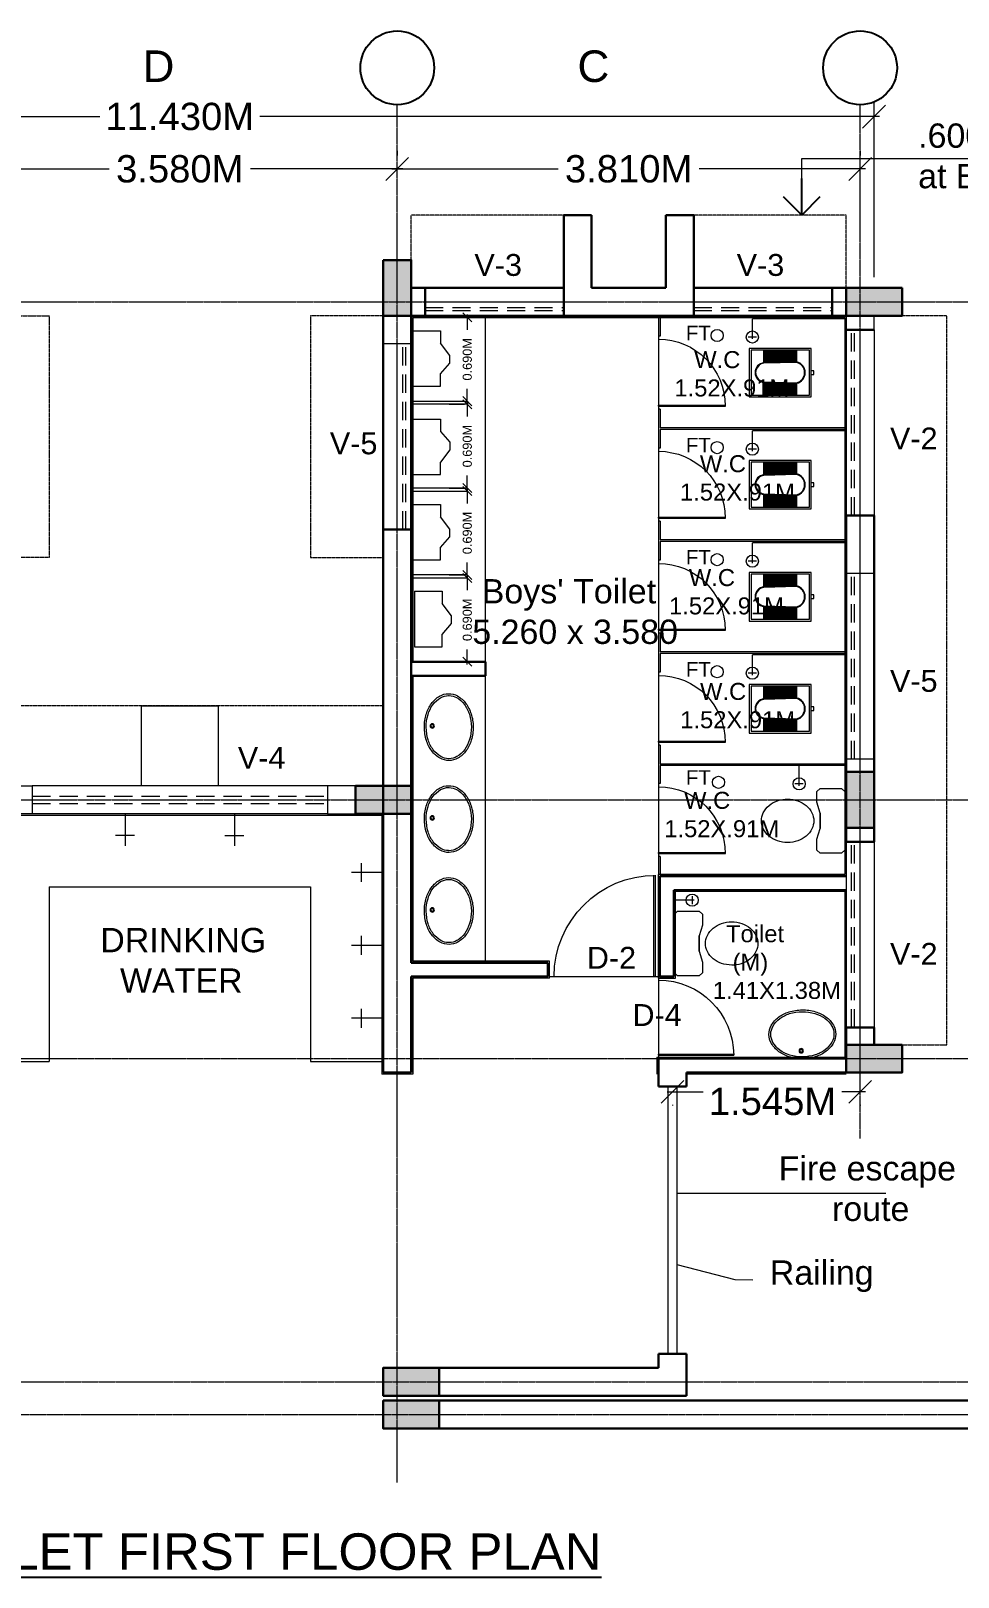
# Model space of a CAD drawing. Header units: metres. Extents: x 1545540 to 2027037, y 435419 to 693806.
# Drawn here: x 1694123 to 1701755, y 452364 to 465094 of the extents above; entities that cross this region are included whole.
import ezdxf

# ---------------------------------------------------------------- set-up
doc = ezdxf.new("R2010")
doc.units = ezdxf.units.M
doc.header["$LTSCALE"] = 1000
doc.header["$PDMODE"] = 35
doc.linetypes.add('CENTER', pattern=[2, 1.25, -0.25, 0.25, -0.25])
doc.linetypes.add('DASHED', pattern=[0.75, 0.5, -0.25])
doc.layers.get('Defpoints').update_dxf_attribs({"lineweight": 18})
for name, color, linetype, lineweight in [('- WALL', 7, 'Continuous', 30), ('Col-Hatch', 9, 'Continuous', 13), ('coloum hatch', 254, 'Continuous', 9), ('Column', 252, 'Continuous', 30), ('CUBICAL TOILET', 160, 'Continuous', 9), ('Dim', 6, 'Continuous', 15), ('dimension', 6, 'Continuous', 13), ('Door', 54, 'Continuous', 13), ('elevation', 1, 'Continuous', 13), ('Fixture', 44, 'Continuous', 9), ('Furniture', 13, 'Continuous', 13), ('grid', 21, 'CENTER', 15), ('gride dimen', 3, 'Continuous', 13), ('Hidden', 1, 'DASHED', 18), ('PLASTER', 144, 'Continuous', 13), ('Text-1', 240, 'Continuous', 15), ('Text-2', 122, 'Continuous', 25), ('Text-Grid', 1, 'Continuous', 25), ('Ventilator', 6, 'DASHED', 18), ('Wall', 7, 'Continuous', 30), ('wall l', 7, 'Continuous', 20), ('Window-Wall', 7, 'Continuous', 18)]:
    doc.layers.add(name, color=color, linetype=linetype, lineweight=lineweight)
doc.layers.add('text', color=7, linetype='Continuous')
doc.styles.add('dim-stylus bt', font='arial.ttf')
doc.styles.add('L120', font='simplex.shx', dxfattribs={"height": 1})
doc.dimstyles.new('1      100 (big)', dxfattribs={"dimscale": 75, "dimtxt": 5, "dimasz": 3.5, "dimexe": 1.5, "dimexo": 2, "dimgap": 1, "dimtad": 0, "dimdec": 3, "dimlfac": 0.001, "dimzin": 0, "dimdsep": 46, "dimtxsty": 'dim-stylus bt', "dimblk": 'OBLIQUE', "dimcen": 0, "dimdle": 0.6, "dimclrd": 256, "dimclre": 7, "dimclrt": 256, "dimadec": 0, "dimazin": 0, "dimtfac": 0.7, "dimtdec": 3, "dimtofl": 0, "dimtmove": 1, "dimatfit": 3, "dimldrblk": 'OPEN90', "dimfxl": 0, "dimtolj": 1, "dimtzin": 0, "dimlwd": 15, "dimlwe": 15, "dimarcsym": 0})
doc.dimstyles.new('Tabrej', dxfattribs={"dimtxt": 0.32, "dimasz": 0.2, "dimexe": 0, "dimexo": 0.15, "dimgap": 0.09, "dimtad": 0, "dimdec": 3, "dimzin": 0, "dimdsep": 46, "dimtxsty": 'dim-stylus bt', "dimblk": 'ARCHTICK', "dimcen": 0, "dimdle": 0.05, "dimclrd": 256, "dimclre": 256, "dimclrt": 7, "dimadec": 0, "dimazin": 0, "dimtfac": 1, "dimtdec": 3, "dimtofl": 0, "dimtmove": 0, "dimatfit": 1, "dimfxl": 0, "dimtolj": 1, "dimtzin": 0, "dimlwd": -1, "dimlwe": -1, "dimarcsym": 0})

# ---------------------------------------------------------------- blocks, each defined once
blk = doc.blocks.new('_Oblique')
at = {"color": 0, "linetype": 'ByBlock', "lineweight": -2}
blk.add_line((-0.5, -0.5), (0.5, 0.5), dxfattribs=at)
blk = doc.blocks.new('*D253')
at = {"layer": 'Defpoints', "color": 0, "ltscale": 50, "transparency": 16777216}
for p in [(1693558, 463957), (1697138, 463957), (1697138, 463957)]:
    blk.add_point(p, dxfattribs=at)
at = {"layer": 'gride dimen', "color": 7, "lineweight": 15, "ltscale": 50, "transparency": 16777216}
for p, q in [((1693558, 464107), (1693558, 464069)), ((1697138, 464107), (1697138, 464069))]:
    blk.add_line(p, q, dxfattribs=at)
at = {"layer": 'gride dimen', "lineweight": 15, "ltscale": 50, "transparency": 16777216}
for p, q in [((1693513, 463957), (1694768, 463957)), ((1697183, 463957), (1695929, 463957))]:
    blk.add_line(p, q, dxfattribs=at)
at = {"layer": 'gride dimen', "lineweight": 15, "ltscale": 50, "transparency": 16777216, "xscale": 187.5, "yscale": 187.5, "zscale": 187.5, "rotation": 180}
blk.add_blockref('_Oblique', (1693558, 463957), dxfattribs=at)
at = {"layer": 'gride dimen', "lineweight": 15, "ltscale": 50, "transparency": 16777216, "xscale": 187.5, "yscale": 187.5, "zscale": 187.5}
blk.add_blockref('_Oblique', (1697138, 463957), dxfattribs=at)
at = {"layer": 'gride dimen', "ltscale": 50, "transparency": 16777216, "insert": (1695348, 463957), "char_height": 225, "attachment_point": 5, "style": 'dim-stylus bt'}
blk.add_mtext('\\A1;3.580M', dxfattribs=at)
blk = doc.blocks.new('_Open90')
at = {"color": 0, "linetype": 'ByBlock', "lineweight": -2}
for p, q in [((-0.5, 0.5), (0, 0)), ((0, 0), (-1, 0)), ((0, 0), (-0.5, -0.5))]:
    blk.add_line(p, q, dxfattribs=at)
blk = doc.blocks.new('*D254')
at = {"layer": 'Defpoints', "color": 0, "ltscale": 50, "transparency": 16777216}
for p in [(1697138, 463957), (1700948, 463957), (1700948, 463957)]:
    blk.add_point(p, dxfattribs=at)
at = {"layer": 'gride dimen', "color": 7, "lineweight": 15, "ltscale": 50, "transparency": 16777216}
for p, q in [((1697138, 464107), (1697138, 464069)), ((1700948, 464107), (1700948, 464069))]:
    blk.add_line(p, q, dxfattribs=at)
at = {"layer": 'gride dimen', "lineweight": 15, "ltscale": 50, "transparency": 16777216}
for p, q in [((1697093, 463957), (1698463, 463957)), ((1700993, 463957), (1699624, 463957))]:
    blk.add_line(p, q, dxfattribs=at)
at = {"layer": 'gride dimen', "lineweight": 15, "ltscale": 50, "transparency": 16777216, "xscale": 187.5, "yscale": 187.5, "zscale": 187.5, "rotation": 180}
blk.add_blockref('_Oblique', (1697138, 463957), dxfattribs=at)
at = {"layer": 'gride dimen', "lineweight": 15, "ltscale": 50, "transparency": 16777216, "xscale": 187.5, "yscale": 187.5, "zscale": 187.5}
blk.add_blockref('_Oblique', (1700948, 463957), dxfattribs=at)
at = {"layer": 'gride dimen', "ltscale": 50, "transparency": 16777216, "insert": (1699043, 463957), "char_height": 225, "attachment_point": 5, "style": 'dim-stylus bt'}
blk.add_mtext('\\A1;3.810M', dxfattribs=at)
blk = doc.blocks.new('*D257')
at = {"layer": 'Defpoints', "color": 0, "ltscale": 50, "transparency": 16777216}
for p in [(1699404, 456402), (1700948, 456402), (1700948, 456359)]:
    blk.add_point(p, dxfattribs=at)
at = {"layer": 'gride dimen', "lineweight": 15, "ltscale": 50, "transparency": 16777216}
for p, q in [((1699359, 456359), (1699657, 456359)), ((1700993, 456359), (1700797, 456359))]:
    blk.add_line(p, q, dxfattribs=at)
at = {"layer": 'gride dimen', "color": 7, "lineweight": 15, "ltscale": 50, "transparency": 16777216}
for p, q in [((1699404, 456252), (1699404, 456246)), ((1700948, 456252), (1700948, 456246))]:
    blk.add_line(p, q, dxfattribs=at)
at = {"layer": 'gride dimen', "lineweight": 15, "ltscale": 50, "transparency": 16777216, "xscale": 187.5, "yscale": 187.5, "zscale": 187.5, "rotation": 180}
blk.add_blockref('_Oblique', (1699404, 456359), dxfattribs=at)
at = {"layer": 'gride dimen', "lineweight": 15, "ltscale": 50, "transparency": 16777216, "xscale": 187.5, "yscale": 187.5, "zscale": 187.5}
blk.add_blockref('_Oblique', (1700948, 456359), dxfattribs=at)
at = {"layer": 'gride dimen', "ltscale": 50, "transparency": 16777216, "insert": (1700227, 456279), "char_height": 225, "attachment_point": 5, "style": 'dim-stylus bt'}
blk.add_mtext('\\A1;1.545M', dxfattribs=at)
blk = doc.blocks.new('CC')
at = {"layer": 'Col-Hatch', "ltscale": 0.05}
blk.add_hatch(color=256, dxfattribs=at).paths.add_polyline_path([(4078.606, 341.328), (4078.606, 341.098), (4079.066, 341.098), (4079.066, 341.328)])
at = {"layer": 'Column'}
blk.add_lwpolyline([(4078.606, 341.328), (4079.066, 341.328), (4079.066, 341.098), (4078.606, 341.098)], close=True, dxfattribs=at)
blk = doc.blocks.new('Urinal 1')
for p, q in [((0, 9), (9, 9)), ((0, 9), (0, -9)), ((9, 9), (9, 5)), ((12, 1), (9, 5)), ((12, -1.5), (12, 1)), ((9, -5), (12, -1.5)), ((9, -9), (9, -5)), ((0, -9), (9, -9))]:
    blk.add_line(p, q)
blk = doc.blocks.new('RSA BASIN 2')
for points in [[(10.67, -8.12, 0.12976), (9.97, -5.22, 0.106426), (7.61, -2.47, 0.084431), (4.27, -0.72, 0.073534), (0, 0, 0.073534), (-4.29, -0.55, 0.084431), (-7.7, -2.16, 0.106426), (-10.17, -4.82, 0.12976), (-10.98, -7.69, 0.12976), (-10.28, -10.59, 0.106426), (-7.92, -13.34, 0.084431), (-4.58, -15.09, 0.073534), (-0.31, -15.81, 0.073534), (3.98, -15.26, 0.084431), (7.39, -13.64, 0.106426), (9.85, -10.99, 0.12976)], [(10.08, -7.9, 0.119977), (9.45, -5.5, 0.106426), (7.25, -2.94, 0.084431), (4.08, -1.28, 0.073534), (-0.01, -0.59, 0.073534), (-4.13, -1.12, 0.084431), (-7.36, -2.65, 0.106426), (-9.66, -5.12, 0.12976), (-10.39, -7.7, 0.009633), (-10.39, -7.9, 0.119977), (-9.76, -10.31, 0.106426), (-7.57, -12.87, 0.084431), (-4.4, -14.53, 0.073534), (-0.3, -15.22, 0.073534), (3.82, -14.69, 0.084431), (7.05, -13.16, 0.106426), (9.35, -10.69, 0.12976), (10.08, -8.11, 0.009633)]]:
    blk.add_lwpolyline(points, format="xyb", close=True)
for radius in [0.7, 0.479]:
    blk.add_circle((-0.47, -2.53), radius)
blk = doc.blocks.new('RSA CL6')
for p, q in [((5.51, 3.48), (5.51, 7.28)), ((5.91, 3.47), (5.91, 7.28)), ((6.3, 3.46), (6.3, 7.28)), ((6.69, 3.45), (6.69, 7.28)), ((7.09, 3.44), (7.09, 7.28)), ((7.48, 3.43), (7.48, 7.28)), ((7.87, 3.42), (7.87, 7.28)), ((8.27, 3.41), (8.27, 7.28)), ((8.66, 3.4), (8.66, 7.28)), ((9.06, 3.39), (9.06, 7.28)), ((9.45, 3.38), (9.45, 7.28)), ((9.84, 3.37), (9.84, 7.28)), ((10.24, 3.36), (10.24, 7.28)), ((10.63, 3.35), (10.63, 7.28)), ((11.02, 3.34), (11.02, 7.28)), ((11.42, 3.33), (11.42, 7.28)), ((11.81, 3.32), (11.81, 7.28)), ((12.2, 3.31), (12.2, 7.28)), ((12.6, 3.31), (12.6, 7.28)), ((12.99, 3.3), (12.99, 7.28)), ((13.39, 3.29), (13.39, 7.28)), ((13.78, 3.28), (13.78, 7.28)), ((14.17, 3.27), (14.17, 7.28)), ((14.57, 3.26), (14.57, 7.28)), ((14.96, 3.25), (14.96, 7.28)), ((15.35, 3.24), (15.35, 7.28)), ((15.75, 3.23), (15.75, 7.28)), ((16.14, 3.22), (16.14, 7.28)), ((16.14, 7.28), (16.14, 3.22)), ((5.51, -7.28), (5.51, -3.47)), ((5.91, -7.28), (5.91, -3.45)), ((6.3, -7.28), (6.3, -3.44)), ((6.69, -7.28), (6.69, -3.43)), ((7.09, -7.28), (7.09, -3.42)), ((7.48, -7.28), (7.48, -3.41)), ((7.87, -7.28), (7.87, -3.4)), ((8.27, -7.28), (8.27, -3.39)), ((8.66, -7.28), (8.66, -3.38)), ((9.06, -7.28), (9.06, -3.37)), ((9.45, -7.28), (9.45, -3.36)), ((9.84, -7.28), (9.84, -3.34)), ((10.24, -7.28), (10.24, -3.33)), ((10.63, -7.28), (10.63, -3.32)), ((11.02, -7.28), (11.02, -3.31)), ((11.42, -7.28), (11.42, -3.3)), ((11.81, -7.28), (11.81, -3.29)), ((12.2, -7.28), (12.2, -3.28)), ((12.6, -7.28), (12.6, -3.27)), ((12.99, -7.28), (12.99, -3.26)), ((13.39, -7.28), (13.39, -3.24)), ((13.78, -7.28), (13.78, -3.23)), ((14.17, -7.28), (14.17, -3.22)), ((14.57, -7.28), (14.57, -3.21)), ((14.96, -7.28), (14.96, -3.2)), ((15.35, -7.28), (15.35, -3.19)), ((15.75, -7.28), (15.75, -3.18)), ((16.14, -3.17), (16.14, -7.28)), ((16.14, -7.28), (16.14, -3.17))]:
    blk.add_line(p, q)
for points in [[(0.79, 7.87), (20.87, 7.87), (20.87, -7.87), (0.79, -7.87)], [(1.38, 7.28), (20.28, 7.28), (20.28, -7.28), (1.38, -7.28)]]:
    blk.add_lwpolyline(points, close=True)
blk.add_lwpolyline([(0.79, -0.59), (0, -0.59), (0, 0.59), (0.79, 0.59)])
for points in [[(5.51, 3.48), (16.14, 3.22, -0.899983), (16.14, -3.17), (5.54, -3.47, -0.799392)], [(5.53, 3.28), (16.13, 3.02, -0.897689), (16.12, -2.97), (5.56, -3.27, -0.793494), (5.53, 3.28)]]:
    blk.add_lwpolyline(points, format="xyb", close=True)
blk = doc.blocks.new('ENGLISH SHEET')
at = {"layer": 'Fixture'}
for p, q in [((4663.798, 251.204), (4663.773, 251.179)), ((4663.773, 251.179), (4663.773, 250.696)), ((4663.976, 251.204), (4663.798, 251.204)), ((4664.002, 251.179), (4663.976, 251.204)), ((4664.002, 251.09), (4664.002, 251.179)), ((4663.976, 251.001), (4664.002, 251.09)), ((4663.976, 250.874), (4663.976, 251.001)), ((4663.976, 251.001), (4663.976, 250.874)), ((4664.002, 250.785), (4663.976, 250.874)), ((4664.002, 250.696), (4664.002, 250.785)), ((4663.773, 250.696), (4663.798, 250.67)), ((4663.798, 250.67), (4663.976, 250.67)), ((4663.976, 250.67), (4664.002, 250.696))]:
    blk.add_line(p, q, dxfattribs=at)
blk.add_lwpolyline([(4664.459, 250.937, 0.117036), (4664.443, 251.003, 0.104338), (4664.396, 251.063, 0.09029), (4664.321, 251.105, 0.09898), (4664.243, 251.115, 0.08237), (4664.159, 251.101, 0.09029), (4664.09, 251.063, 0.104338), (4664.043, 251.003, 0.117036), (4664.027, 250.937, 0.117036), (4664.043, 250.871, 0.104338), (4664.09, 250.811, 0.09029), (4664.159, 250.773, 0.08237), (4664.243, 250.759, 0.08237), (4664.327, 250.773, 0.09029), (4664.396, 250.811, 0.104338), (4664.443, 250.871, 0.117036)], format="xyb", close=True, dxfattribs=at)
blk = doc.blocks.new('RH 1200')
for p, q in [((20.99, 0), (20.99, 43.31)), ((21.65, 0), (21.65, 43.31)), ((21.65, 0), (20.99, 0))]:
    blk.add_line(p, q)
at = {"extrusion": (0, 0, -1)}
blk.add_ellipse((21.65, 0), major_axis=(-30.62, 30.62), ratio=1, start_param=5.497787, end_param=7.068583, dxfattribs=at)
blk = doc.blocks.new('HJK')
at = {"layer": 'Door', "ltscale": 20}
blk.add_line((3658.2334, -481.1198), (3658.9084, -481.1198), dxfattribs=at)
at = {"layer": 'Door', "ltscale": 20, "xscale": 0.014287499999341, "yscale": 0.014287499999341, "zscale": 0.014287499999341, "rotation": 359.999999999943}
blk.add_blockref('RH 1200', (3658.5713, -481.1198), dxfattribs=at)
blk = doc.blocks.new('_ArchTick')
at = {"color": 0, "const_width": 0.15}
blk.add_lwpolyline([(-0.5, -0.5), (0.5, 0.5)], dxfattribs=at)
blk = doc.blocks.new('*D259')
at = {"layer": 'Defpoints', "color": 0, "ltscale": 50, "transparency": 16777216}
for p in [(1701063, 464388), (1689633, 462916), (1701063, 462916)]:
    blk.add_point(p, dxfattribs=at)
at = {"layer": 'gride dimen', "color": 7, "lineweight": 15, "ltscale": 50, "transparency": 16777216}
for p, q in [((1689633, 463066), (1689633, 464501)), ((1701063, 463066), (1701063, 464501))]:
    blk.add_line(p, q, dxfattribs=at)
at = {"layer": 'gride dimen', "lineweight": 15, "ltscale": 50, "transparency": 16777216}
for p, q in [((1689588, 464388), (1694691, 464388)), ((1701108, 464388), (1696006, 464388))]:
    blk.add_line(p, q, dxfattribs=at)
at = {"layer": 'gride dimen', "lineweight": 15, "ltscale": 50, "transparency": 16777216, "xscale": 187.5, "yscale": 187.5, "zscale": 187.5, "rotation": 180}
blk.add_blockref('_Oblique', (1689633, 464388), dxfattribs=at)
at = {"layer": 'gride dimen', "lineweight": 15, "ltscale": 50, "transparency": 16777216, "xscale": 187.5, "yscale": 187.5, "zscale": 187.5}
blk.add_blockref('_Oblique', (1701063, 464388), dxfattribs=at)
at = {"layer": 'gride dimen', "ltscale": 50, "transparency": 16777216, "insert": (1695348, 464388), "char_height": 225, "attachment_point": 5, "style": 'dim-stylus bt'}
blk.add_mtext('\\A1;11.430M', dxfattribs=at)
blk = doc.blocks.new('*D260')
at = {"layer": 'Defpoints', "color": 0, "ltscale": 50, "transparency": 16777216}
for p in [(1697715, 460590), (1697715, 459900), (1697715, 459900)]:
    blk.add_point(p, dxfattribs=at)
at = {"layer": 'Dim', "color": 7, "lineweight": 15, "ltscale": 50, "transparency": 16777216}
for p, q in [((1697565, 460590), (1697693, 460590)), ((1697565, 459900), (1697693, 459900))]:
    blk.add_line(p, q, dxfattribs=at)
at = {"layer": 'Dim', "lineweight": 15, "ltscale": 50, "transparency": 16777216}
for p, q in [((1697715, 460613), (1697715, 460489)), ((1697715, 459878), (1697715, 460002))]:
    blk.add_line(p, q, dxfattribs=at)
at = {"layer": 'Dim', "lineweight": 15, "ltscale": 50, "transparency": 16777216, "xscale": 75, "yscale": 75, "zscale": 75}
for p, rotation in [((1697715, 460590), 90), ((1697715, 459900), 270)]:
    blk.add_blockref('_Oblique', p, dxfattribs=dict(at, rotation=rotation))
at = {"layer": 'Dim', "ltscale": 50, "transparency": 16777216, "insert": (1697715, 460245), "char_height": 75, "attachment_point": 5, "rotation": 90, "style": 'dim-stylus bt'}
blk.add_mtext('\\A1;0.690M', dxfattribs=at)
blk = doc.blocks.new('*D261')
at = {"layer": 'Defpoints', "color": 0, "ltscale": 50, "transparency": 16777216}
for p in [(1697715, 461305), (1697715, 461305), (1697715, 460615)]:
    blk.add_point(p, dxfattribs=at)
at = {"layer": 'Dim', "lineweight": 15, "ltscale": 50, "transparency": 16777216}
for p, q in [((1697715, 461328), (1697715, 461204)), ((1697715, 460593), (1697715, 460717))]:
    blk.add_line(p, q, dxfattribs=at)
at = {"layer": 'Dim', "color": 7, "lineweight": 15, "ltscale": 50, "transparency": 16777216}
for p, q in [((1697565, 461305), (1697693, 461305)), ((1697565, 460615), (1697693, 460615))]:
    blk.add_line(p, q, dxfattribs=at)
at = {"layer": 'Dim', "lineweight": 15, "ltscale": 50, "transparency": 16777216, "xscale": 75, "yscale": 75, "zscale": 75}
for p, rotation in [((1697715, 461305), 90), ((1697715, 460615), 270)]:
    blk.add_blockref('_Oblique', p, dxfattribs=dict(at, rotation=rotation))
at = {"layer": 'Dim', "ltscale": 50, "transparency": 16777216, "insert": (1697715, 460960), "char_height": 75, "attachment_point": 5, "rotation": 90, "style": 'dim-stylus bt'}
blk.add_mtext('\\A1;0.690M', dxfattribs=at)
blk = doc.blocks.new('*D262')
at = {"layer": 'Defpoints', "color": 0, "ltscale": 50, "transparency": 16777216}
for p in [(1697715, 462020), (1697715, 462020), (1697715, 461330)]:
    blk.add_point(p, dxfattribs=at)
at = {"layer": 'Dim', "color": 7, "lineweight": 15, "ltscale": 50, "transparency": 16777216}
for p, q in [((1697565, 462020), (1697693, 462020)), ((1697565, 461330), (1697693, 461330))]:
    blk.add_line(p, q, dxfattribs=at)
at = {"layer": 'Dim', "lineweight": 15, "ltscale": 50, "transparency": 16777216}
for p, q in [((1697715, 462043), (1697715, 461919)), ((1697715, 461308), (1697715, 461432))]:
    blk.add_line(p, q, dxfattribs=at)
at = {"layer": 'Dim', "lineweight": 15, "ltscale": 50, "transparency": 16777216, "xscale": 75, "yscale": 75, "zscale": 75}
for p, rotation in [((1697715, 462020), 90), ((1697715, 461330), 270)]:
    blk.add_blockref('_Oblique', p, dxfattribs=dict(at, rotation=rotation))
at = {"layer": 'Dim', "ltscale": 50, "transparency": 16777216, "insert": (1697715, 461675), "char_height": 75, "attachment_point": 5, "rotation": 90, "style": 'dim-stylus bt'}
blk.add_mtext('\\A1;0.690M', dxfattribs=at)
blk = doc.blocks.new('*D263')
at = {"layer": 'Defpoints', "color": 0, "ltscale": 50, "transparency": 16777216}
for p in [(1697715, 462735), (1697715, 462735), (1697715, 462045)]:
    blk.add_point(p, dxfattribs=at)
at = {"layer": 'Dim', "color": 7, "lineweight": 15, "ltscale": 50, "transparency": 16777216}
for p, q in [((1697565, 462735), (1697693, 462735)), ((1697565, 462045), (1697693, 462045))]:
    blk.add_line(p, q, dxfattribs=at)
at = {"layer": 'Dim', "lineweight": 15, "ltscale": 50, "transparency": 16777216}
for p, q in [((1697715, 462758), (1697715, 462634)), ((1697715, 462023), (1697715, 462147))]:
    blk.add_line(p, q, dxfattribs=at)
at = {"layer": 'Dim', "lineweight": 15, "ltscale": 50, "transparency": 16777216, "xscale": 75, "yscale": 75, "zscale": 75}
for p, rotation in [((1697715, 462735), 90), ((1697715, 462045), 270)]:
    blk.add_blockref('_Oblique', p, dxfattribs=dict(at, rotation=rotation))
at = {"layer": 'Dim', "ltscale": 50, "transparency": 16777216, "insert": (1697715, 462390), "char_height": 75, "attachment_point": 5, "rotation": 90, "style": 'dim-stylus bt'}
blk.add_mtext('\\A1;0.690M', dxfattribs=at)

msp = doc.modelspace()

# ---------------------------------------------------------------- linework, layer by layer
at = {"layer": '- WALL'}
for p, q in [((1698508.4108, 463577.3609), (1698738.4108, 463577.3609)), ((1698508.4108, 462747.3609), (1698508.4108, 463577.3609)), ((1698738.4108, 462977.3609), (1698738.4108, 463577.3609)), ((1699348.4108, 462977.3609), (1699348.4108, 463577.3609)), ((1699348.4108, 463577.3609), (1699578.4108, 463577.3609)), ((1699578.4108, 462747.3609), (1699578.4108, 463577.3609)), ((1697253.4108, 462977.3609), (1697367.4108, 462977.3609)), ((1697367.4108, 462977.3609), (1698508.4108, 462977.3609)), ((1697367.4108, 462977.3609), (1697367.4108, 462747.3609)), ((1698738.4108, 462977.3609), (1699348.4108, 462977.3609)), ((1699578.4108, 462977.3609), (1700719.4109, 462977.3609)), ((1700718.4108, 462977.3609), (1700833.4108, 462977.3609)), ((1700719.4109, 462747.3609), (1700719.4109, 462977.3609)), ((1697023.4109, 462747.3609), (1697023.4108, 456517.3608)), ((1697253.4109, 462747.3609), (1697253.4108, 457422.3609)), ((1697367.4108, 462747.3609), (1697253.4109, 462747.3609)), ((1698508.4108, 462747.3609), (1697367.4108, 462747.3609)), ((1699578.4108, 462747.3609), (1698508.4108, 462747.3609)), ((1700719.4109, 462747.3609), (1699578.4108, 462747.3609)), ((1700833.4109, 462747.3609), (1700718.4108, 462747.3609)), ((1701063.4108, 462632.3609), (1700833.4108, 462632.3609)), ((1701063.4108, 461104.3609), (1700833.4108, 461104.3609)), ((1697023.4108, 460989.3609), (1697253.4108, 460989.3609)), ((1697865.4109, 459900.3609), (1697253.4109, 459900.3609)), ((1697865.4109, 459900.3609), (1697265.4109, 459900.3609)), ((1697865.4109, 459785.3609), (1697865.4109, 459900.3609)), ((1697865.4109, 459785.3609), (1697253.4109, 459785.3609)), ((1700833.4108, 458135.3609), (1699300.9109, 458135.3609)), ((1699300.9109, 457307.3609), (1699300.9109, 458135.3609)), ((1700833.4108, 458020.3609), (1699415.9109, 458020.3609)), ((1699415.9109, 457307.3609), (1699415.9109, 458020.3609)), ((1698378.8178, 457422.3609), (1697253.4108, 457422.3609)), ((1698378.8178, 457422.3609), (1698378.8178, 457307.3609)), ((1697253.4108, 457307.3609), (1697253.4108, 456517.3608)), ((1698378.8178, 457307.3609), (1697253.4108, 457307.3609)), ((1699300.9109, 457307.3609), (1699415.9109, 457307.3609)), ((1701063.4109, 456747.3608), (1700833.4109, 456747.3608)), ((1699288.4103, 456632.3609), (1700833.4108, 456632.3609)), ((1699288.4103, 456632.3609), (1699288.4103, 456402.3608)), ((1697253.4108, 456517.3608), (1697023.4108, 456517.3608)), ((1700833.4108, 456517.3608), (1699518.4103, 456517.3608)), ((1699518.4103, 456402.3608), (1699288.4103, 456402.3608)), ((1699518.4103, 454202.3609), (1699288.4103, 454202.3609)), ((1701138.4108, 453817.3609), (1697253.4108, 453817.3609)), ((1703253.4108, 453817.3609), (1701138.4108, 453817.3609)), ((1703253.4108, 453817.3609), (1701138.4108, 453817.3609)), ((1703253.4108, 453587.3609), (1697253.4108, 453587.3609))]:
    msp.add_line(p, q, dxfattribs=at)
at = {"layer": '- WALL', "ltscale": 0.05}
for p, q in [((1697253.4108, 454087.3609), (1699288.4103, 454087.3609)), ((1699518.4103, 454087.3609), (1699518.4103, 453857.3609)), ((1697253.4108, 453857.3609), (1699518.4103, 453857.3609))]:
    msp.add_line(p, q, dxfattribs=at)
at = {"layer": '- WALL'}
msp.add_lwpolyline([(1701063.4109, 461104.3609), (1701063.4109, 458992.3608), (1700833.4109, 458992.3608), (1700833.4108, 461104.3609)], dxfattribs=at)
for points in [[(1700833.4108, 458417.3608), (1701063.4109, 458417.3608), (1701063.4109, 458532.3608), (1700833.4108, 458532.3608)], [(1700833.4108, 456889.3608), (1701063.4108, 456889.3608), (1701063.4108, 456747.3608), (1700833.4108, 456747.3608)]]:
    msp.add_lwpolyline(points, close=True, dxfattribs=at)
at = {"layer": 'CUBICAL TOILET', "ltscale": 0.05}
for p, q in [((1699288.9108, 462735.3609), (1699288.9108, 462580.3609)), ((1699301.4108, 462735.3609), (1699301.4108, 462580.3609)), ((1699301.4108, 462580.3609), (1699288.9108, 462580.3609)), ((1699288.9108, 461980.3609), (1699288.9108, 461657.8609)), ((1699301.4108, 461980.3609), (1699288.9108, 461980.3609)), ((1699301.4108, 461980.3609), (1699301.4108, 461825.3609)), ((1700821.4109, 461825.3609), (1699301.4108, 461825.3609)), ((1700821.4109, 461812.8609), (1699301.4108, 461812.8609)), ((1699301.4108, 461812.8609), (1699301.4108, 461657.8609)), ((1699301.4108, 461657.8609), (1699288.9108, 461657.8609)), ((1699288.9108, 461057.8609), (1699288.9108, 460735.3609)), ((1699301.4108, 461057.8609), (1699288.9108, 461057.8609)), ((1699301.4108, 461057.8609), (1699301.4108, 460902.8609)), ((1700821.4109, 460902.8609), (1699301.4108, 460902.8609)), ((1700821.4109, 460890.3609), (1699301.4109, 460890.3609)), ((1699301.4109, 460890.3609), (1699301.4109, 460735.3609)), ((1699301.4109, 460735.3609), (1699288.9108, 460735.3609)), ((1699288.9108, 460135.3609), (1699288.9108, 459812.8609)), ((1699301.4109, 460135.3609), (1699288.9108, 460135.3609)), ((1699301.4109, 460135.3609), (1699301.4109, 459980.3609)), ((1700821.4109, 459967.8609), (1699301.4108, 459967.8609)), ((1699301.4108, 459967.8609), (1699301.4108, 459812.8609)), ((1700821.4109, 459980.3609), (1699301.4109, 459980.3609)), ((1699301.4108, 459812.8609), (1699288.9108, 459812.8609)), ((1699288.9108, 459212.8609), (1699288.9108, 458896.3609)), ((1699301.4108, 459212.8609), (1699288.9108, 459212.8609)), ((1699301.4108, 459212.8609), (1699301.4108, 459057.8609)), ((1700821.4109, 459057.8609), (1699301.4108, 459057.8609)), ((1700821.4109, 459045.3609), (1699301.4108, 459045.3609)), ((1699301.4108, 459045.3609), (1699301.4108, 458896.3609)), ((1699301.4108, 458896.3609), (1699288.9108, 458896.3609)), ((1699288.9108, 458296.3609), (1699288.9108, 458147.3609)), ((1699301.4108, 458296.3609), (1699288.9108, 458296.3609)), ((1699301.4108, 458296.3609), (1699301.4108, 458147.3609)), ((1700821.4108, 458135.3609), (1699415.4108, 458135.3609))]:
    msp.add_line(p, q, dxfattribs=at)
at = {"layer": 'Fixture'}
for p, q in [((1697865.4109, 459900.3609), (1697865.4109, 462747.3609)), ((1697865.4109, 457434.3609), (1697865.4109, 459887.8609)), ((1694898.4108, 458647.3608), (1694898.4108, 458385.5965)), ((1695798.4108, 458647.3608), (1695798.4108, 458385.5965)), ((1694976.4919, 458468.7422), (1694820.3298, 458468.7422)), ((1695720.3298, 458468.7422), (1695876.4919, 458468.7422)), ((1697023.4108, 458164.8608), (1696761.6465, 458164.8608)), ((1696844.7922, 458086.7798), (1696844.7922, 458242.9419)), ((1694273.4108, 458047.3608), (1694273.4108, 456608.7597)), ((1694273.4108, 458047.3608), (1696423.4109, 458047.3608)), ((1696423.4109, 458047.3608), (1696423.4109, 456608.7597)), ((1696844.7922, 457486.7798), (1696844.7922, 457642.9419)), ((1697023.4108, 457564.8608), (1696761.6465, 457564.8608)), ((1696844.7922, 456886.7798), (1696844.7922, 457042.9419)), ((1697023.4108, 456964.8608), (1696761.6465, 456964.8608)), ((1693673.4108, 456608.7597), (1694273.4108, 456608.7597)), ((1696423.4109, 456608.7597), (1697023.4108, 456608.7597))]:
    msp.add_line(p, q, dxfattribs=at)
for points in [[(1697715.4109, 462020.3609), (1697265.4109, 462020.3609), (1697265.4109, 462045.3609), (1697715.4109, 462045.3609)], [(1697715.4109, 461330.3609), (1697265.4109, 461330.3609), (1697265.4109, 461305.3609), (1697715.4109, 461305.3609)], [(1697715.4109, 460615.3609), (1697265.4109, 460615.3609), (1697265.4109, 460590.3609), (1697715.4109, 460590.3609)], [(1695033.6513, 459536.2375), (1695663.1704, 459536.2375), (1695663.1704, 458877.3608), (1695033.6513, 458877.3608)]]:
    msp.add_lwpolyline(points, close=True, dxfattribs=at)
at = {"layer": 'Furniture', "ltscale": 0.05}
for p, q in [((1700821.4108, 462723.3608), (1700061.4108, 462723.3608)), ((1700061.4108, 462557.5194), (1700061.4108, 462723.3608)), ((1700095.5694, 462573.3608), (1700027.2523, 462573.3608)), ((1700821.4108, 461800.8608), (1700061.4108, 461800.8608)), ((1700061.4108, 461635.0194), (1700061.4108, 461800.8608)), ((1700095.5694, 461650.8608), (1700027.2523, 461650.8608)), ((1700821.4108, 460878.3608), (1700061.4108, 460878.3608)), ((1700061.4108, 460712.5194), (1700061.4108, 460878.3608)), ((1700095.5694, 460728.3608), (1700027.2523, 460728.3608)), ((1700821.4108, 459955.8608), (1700061.4108, 459955.8608)), ((1700061.4108, 459790.0194), (1700061.4108, 459955.8608)), ((1700821.4108, 459966.2694), (1700447.1842, 459966.9147)), ((1700095.5694, 459805.8608), (1700027.2523, 459805.8608)), ((1700446.4108, 458879.5194), (1700446.4108, 459045.3609)), ((1700480.5694, 458895.3609), (1700412.2523, 458895.3609)), ((1700821.4108, 458147.3609), (1700446.4108, 458147.3609)), ((1699581.7523, 457937.199), (1699415.9109, 457937.199)), ((1699565.9109, 457971.3575), (1699565.9109, 457903.0404))]:
    msp.add_line(p, q, dxfattribs=at)
for centre in [(1699771.4108, 462585.3608), (1700061.4108, 462573.3608), (1699771.4108, 461662.8608), (1700061.4108, 461650.8608), (1699771.4108, 460740.3608), (1700061.4108, 460728.3608), (1699771.4108, 459817.8608), (1700061.4108, 459805.8608), (1699783.4109, 458907.3609), (1700446.4108, 458895.3609), (1699565.9109, 457937.199)]:
    msp.add_circle(centre, 50, dxfattribs=at)
at = {"layer": 'grid', "ltscale": 0.01}
for p, q in [((1697138.4108, 453142.3062), (1697138.4108, 464486.0285)), ((1700948.4108, 455975.4906), (1700948.4108, 464486.0285)), ((1687589.8817, 462862.3609), (1704137.6086, 462862.3609)), ((1687589.8817, 458762.3608), (1704137.6086, 458762.3608)), ((1687589.8817, 456632.3609), (1704137.6086, 456632.3609)), ((1699518.4103, 456402.3608), (1699518.4103, 456517.3608)), ((1699288.4103, 454202.3609), (1699288.4103, 454087.3609)), ((1699518.4103, 454202.3609), (1699518.4103, 454087.3609)), ((1690462.8685, 453972.3609), (1703646.2428, 453972.3609)), ((1686612.0086, 453702.3609), (1704137.6086, 453702.3609))]:
    msp.add_line(p, q, dxfattribs=at)
at = {"layer": 'Hidden', "color": 1, "ltscale": 0.005}
for p, q in [((1697253.4109, 462977.3609), (1697253.4109, 463577.3608)), ((1698665.9109, 463577.3608), (1697253.4109, 463577.3608)), ((1700833.4108, 463577.3608), (1699430.9109, 463577.3608)), ((1700833.4108, 462977.3609), (1700833.4108, 463577.3609)), ((1701663.4108, 462747.3609), (1701063.4108, 462747.3609)), ((1701663.4108, 456747.3608), (1701663.4108, 462747.3609)), ((1697023.4109, 459536.2375), (1693673.4108, 459536.2375)), ((1701063.4109, 456747.3608), (1701663.4108, 456747.3608))]:
    msp.add_line(p, q, dxfattribs=at)
for points in [[(1693673.4108, 462747.3608), (1694273.4108, 462747.3608), (1694273.4108, 460759.3609), (1693673.4108, 460759.3609), (1693673.4108, 460759.3609)], [(1697023.4109, 462747.3608), (1696423.4109, 462747.3608), (1696423.4109, 460759.3609), (1697023.4109, 460759.3609), (1697023.4109, 460759.3609)]]:
    msp.add_lwpolyline(points, dxfattribs=at)
at = {"layer": 'PLASTER', "ltscale": 0.05}
for p, q in [((1697265.4109, 462735.3609), (1700821.4108, 462735.3609)), ((1697265.4109, 462735.3609), (1697265.4109, 459900.3609)), ((1700821.4108, 462735.3609), (1700821.4108, 458147.3609)), ((1697265.4109, 459785.3609), (1697265.4109, 457434.3609)), ((1697011.4108, 458635.3608), (1693685.4108, 458635.3608)), ((1697011.4108, 458635.3608), (1697011.4108, 456505.3608)), ((1700821.4109, 458147.3609), (1699288.9109, 458147.3609)), ((1699288.9109, 457295.3608), (1699288.9109, 458147.3609)), ((1700821.4108, 458008.3608), (1699427.9109, 458008.3608)), ((1699427.9109, 457295.3608), (1699427.9109, 458008.3608)), ((1700821.4108, 458008.3608), (1700821.4109, 456644.3609)), ((1698390.8178, 457434.3609), (1697265.4109, 457434.3609)), ((1698390.8178, 457295.3609), (1698390.8178, 457434.3609)), ((1697265.4108, 457295.3609), (1697265.4108, 456505.3608)), ((1698390.8178, 457295.3609), (1697265.4108, 457295.3609)), ((1699288.9109, 457295.3608), (1699427.9109, 457295.3608)), ((1699276.4103, 456644.3609), (1700821.4109, 456644.3609)), ((1699276.4103, 456644.3609), (1699276.4103, 456505.3608)), ((1697265.4108, 456505.3608), (1697011.4108, 456505.3608)), ((1700833.4108, 456505.3608), (1699518.4103, 456505.3608))]:
    msp.add_line(p, q, dxfattribs=at)
at = {"layer": 'Text-Grid'}
for centre in [(1697138.4108, 464789.7962), (1700948.4108, 464789.7962)]:
    msp.add_circle(centre, 303.7677, dxfattribs=at)
at = {"layer": 'Ventilator', "ltscale": 0.3}
for p, q in [((1697367.4108, 462817.3609), (1698508.4108, 462817.3609)), ((1697367.4108, 462792.3609), (1698508.4108, 462792.3609)), ((1699578.4108, 462817.3609), (1700719.4109, 462817.3609)), ((1699578.4108, 462792.3609), (1700719.4109, 462792.3609)), ((1700878.4109, 461104.3609), (1700878.4109, 462632.3609)), ((1700903.4109, 461104.3609), (1700903.4109, 462632.3609)), ((1697183.4108, 460989.3609), (1697183.4108, 462517.3609)), ((1697208.4108, 460989.3609), (1697208.4108, 462517.3609)), ((1700878.4109, 459098.3609), (1700878.4109, 460626.3609)), ((1700903.4109, 459098.3609), (1700903.4109, 460626.3609)), ((1694133.4108, 458792.3031), (1696563.4108, 458792.3031)), ((1694133.4108, 458732.4186), (1696563.4108, 458732.4186)), ((1700878.4109, 456889.3608), (1700878.4109, 458417.3608)), ((1700903.4109, 456889.3608), (1700903.4109, 458417.3608))]:
    msp.add_line(p, q, dxfattribs=at)
at = {"layer": 'Ventilator', "ltscale": 0.01}
for p, q in [((1699365.9103, 456402.3608), (1699365.9103, 454202.3609)), ((1699440.9103, 456402.3608), (1699440.9103, 454202.3609))]:
    msp.add_line(p, q, dxfattribs=at)
at = {"layer": 'Wall', "ltscale": 0.05}
for p, q in [((1699518.4103, 456402.3608), (1699518.4103, 456517.3608)), ((1699288.4103, 454202.3609), (1699288.4103, 454087.3609)), ((1699518.4103, 454202.3609), (1699518.4103, 454087.3609))]:
    msp.add_line(p, q, dxfattribs=at)
at = {"layer": 'wall l', "ltscale": 0.05}
for points in [[(1697253.4108, 462517.3609), (1697023.4108, 462517.3609), (1697023.4108, 462747.3609), (1697253.4108, 462747.3609)], [(1700833.4108, 462632.3609), (1701063.4108, 462632.3609), (1701063.4108, 462747.3609), (1700833.4108, 462747.3609)]]:
    msp.add_lwpolyline(points, close=True, dxfattribs=at)
at = {"layer": 'Window-Wall'}
for p, q in [((1697367.4108, 462862.3609), (1698508.4108, 462862.3609)), ((1699578.4108, 462862.3609), (1700719.4109, 462862.3609)), ((1701063.4109, 462632.3609), (1700833.4109, 462632.3609)), ((1700833.4109, 462632.3609), (1700833.4109, 461104.3609)), ((1700948.4109, 461104.3609), (1700948.4109, 462632.3609)), ((1701063.4109, 462632.3609), (1701063.4109, 461104.3609)), ((1697138.4108, 460989.3609), (1697138.4108, 462517.3609)), ((1697253.4108, 462517.3609), (1697253.4108, 460989.3609)), ((1701063.4109, 460626.3609), (1700833.4109, 460626.3609)), ((1700833.4109, 460626.3609), (1700833.4108, 459098.3609)), ((1700948.4109, 459098.3609), (1700948.4109, 460626.3609)), ((1701063.4109, 460626.3609), (1701063.4109, 459098.3609)), ((1701063.4109, 459098.3609), (1700833.4108, 459098.3609)), ((1696563.4108, 458877.3608), (1694133.4108, 458877.3608)), ((1696563.4108, 458647.3608), (1694133.4108, 458647.3608)), ((1700833.4108, 458417.3608), (1700833.4108, 456889.3608)), ((1701063.4109, 458417.3608), (1700833.4108, 458417.3608)), ((1700948.4109, 456889.3608), (1700948.4109, 458417.3608)), ((1701063.4109, 458417.3608), (1701063.4108, 456889.3608))]:
    msp.add_line(p, q, dxfattribs=at)
msp.add_lwpolyline([(1693903.4108, 458877.3608), (1693903.4108, 458877.3608), (1694133.4108, 458877.3608), (1694133.4108, 458647.3608), (1693903.4108, 458647.3608)], dxfattribs=at)
msp.add_lwpolyline([(1696793.4108, 458647.3609), (1696793.4108, 458877.3608), (1696563.4108, 458877.3608), (1696563.4108, 458647.3609)], close=True, dxfattribs=at)

# ---------------------------------------------------------------- block references
at = {"layer": 'coloum hatch', "ltscale": 0.05, "xscale": -999.9999998279076, "yscale": 999.9999998279076, "zscale": 999.9999998279076, "rotation": 90}
for p in [(2038351.5196, 4541813.38), (2042161.5196, 4537598.38)]:
    msp.add_blockref('CC', p, dxfattribs=at)
at = {"layer": 'coloum hatch', "ltscale": 0.05, "xscale": -999.9999998279076, "yscale": 999.9999998279076, "zscale": 999.9999998279076}
for p in [(5779899.43, 121649.2521), (5775859.43, 117549.252), (5779899.43, 115419.2521), (5776089.43, 112759.2521), (5776089.43, 112489.2521), (5776089.43, 112489.2521)]:
    msp.add_blockref('CC', p, dxfattribs=at)
at = {"layer": 'Door', "rotation": 270}
for p, xscale, yscale, zscale in [((2126950.956, 3714343.3906), 888.8888887354885, 888.8888887354885, 888.8888887354885), ((2126950.956, 3713420.8906), 888.8888887354885, 888.8888887354885, 888.8888887354885), ((2126950.956, 3712498.3906), 888.8888887354885, 888.8888887354885, 888.8888887354885), ((2126950.956, 3711575.8906), 888.8888887354885, 888.8888887354885, 888.8888887354885), ((2126950.956, 3710659.3906), 888.8888887354885, 888.8888887354885, 888.8888887354885), ((2180408.7116, 4115540.7693), 999.9999998279076, 999.9999998279076, 999.9999998279076)]:
    msp.add_blockref('HJK', p, dxfattribs=dict(at, xscale=xscale, yscale=yscale, zscale=zscale))
at = {"layer": 'Door', "xscale": 1348.148147915624, "yscale": 1348.148147915624, "zscale": 1348.148147915624}
msp.add_blockref('HJK', (-3233449.7772, 1105928.1294), dxfattribs=at)
at = {"layer": 'elevation', "xscale": -999.9999998279076, "yscale": 999.9999998279076, "zscale": 999.9999998279076}
msp.add_blockref('ENGLISH SHEET', (6364594.4377, 207653.1859), dxfattribs=at)
at = {"layer": 'elevation', "xscale": -999.9999998279076, "yscale": 999.9999998279076, "zscale": 999.9999998279076, "rotation": 180}
msp.add_blockref('ENGLISH SHEET', (-2964351.7879, 708517.5385), dxfattribs=at)
at = {"layer": 'Fixture', "yscale": 25.39999999061718}
for name, p, xscale, zscale in [('Urinal 1', (1697265.4109, 462396.7109), 25.39999999061718, 25.39999999061718), ('RSA CL6', (1700566.4108, 462280.3609), -25.39999999061718, 25.39999999125772), ('RSA CL6', (1700566.4108, 461357.8609), -25.39999999061718, 25.39999999125772), ('Urinal 1', (1697265.4109, 460966.7109), 25.39999999061718, 25.39999999061718), ('RSA CL6', (1700566.4108, 460435.3609), -25.39999999061718, 25.39999999125772), ('Urinal 1', (1697279.5618, 460251.7109), 25.39999999061718, 25.39999999061718), ('RSA CL6', (1700566.4108, 459512.8609), -25.39999999061718, 25.39999999125772)]:
    msp.add_blockref(name, p, dxfattribs=dict(at, xscale=xscale, zscale=zscale))
at = {"layer": 'Fixture', "yscale": 25.39999999061718, "zscale": 25.39999999125772}
for name, p, xscale, rotation in [('Urinal 1', (1697265.4109, 461669.0109), -25.39999999061718, 180), ('RSA BASIN 2', (1697361.6117, 459360.4653), -25.39999999146533, 89.25539804738914), ('RSA BASIN 2', (1697361.6117, 458603.2766), -25.39999999146533, 89.25539804738914), ('RSA BASIN 2', (1697361.6117, 457846.0879), -25.39999999146533, 89.25539804738914), ('RSA BASIN 2', (1700474.4869, 456632.3378), -25.39999999237473, 179.2553980474157)]:
    msp.add_blockref(name, p, dxfattribs=dict(at, xscale=xscale, rotation=rotation))

# ---------------------------------------------------------------- texts
at = {"layer": 'text', "attachment_point": 1, "rotation": 0.00000001, "style": 'L120'}
for s, insert, char_height, width in [('{\\fArial|b0|i0|c0|p34;.600M Wide Sunshade\\Pat Beam bottom}', (1701426.0836, 464331.679), 200, 6841.77004), ('{\\fArial|b0|i0|c0|p34;   W.C\\P1.52X.91M}', (1699419.5584, 462457.3718), 140, 4322.064043), ('{\\fArial|b0|i0|c0|p34;   W.C\\P1.52X.91M}', (1699465.8963, 461600.6444), 140, 4322.064043), ('{\\fArial|b0|i0|c0|p34;   W.C\\P1.52X.91M}', (1699375.581, 460663.1558), 140, 4322.064043), ('{\\fArial|b0|i0|c0|p34;   W.C\\P1.52X.91M}', (1699467.4437, 459725.8201), 140, 4322.064043), ('{\\fArial|b0|i0|c0|p34;   W.C\\P1.52X.91M}', (1699336.1056, 458828.9768), 140, 4322.064043), ('{\\fArial|b0|i0|c0|p34;  Toilet\\P   (M)\\P1.41X1.38M}', (1699735.8469, 457730.8124), 140, 4322.064043)]:
    msp.add_mtext(s, dxfattribs=dict(at, insert=insert, char_height=char_height, width=width))
at = {"layer": 'text', "attachment_point": 1, "style": 'L120'}
for s, insert, char_height, width in [("{\\fArial|b0|i0|c0|p34;   Boys' Toilet\\P  5.260 x 3.580}", (1697600.9048, 460580.2299), 200, 4322.064043), ('\\pi1497.5;{\\fArial|b0|i0|c0|p34;DRINKING \\P\\pi1660.1;WATER}', (1693196.2052, 457708.4327), 200, 4322.064043), ('\\pi928.38;{\\fArial|b0|i0|c0|p34;\\LTOILET FIRST FLOOR PLAN}', (1692326.2349, 452724.0856), 300, 7378.109398)]:
    msp.add_mtext(s, dxfattribs=dict(at, insert=insert, char_height=char_height, width=width))
at = {"layer": 'text', "ltscale": 0.05, "char_height": 200, "width": 4832.064043, "attachment_point": 1, "rotation": 0.00000001, "style": 'L120'}
for s, insert in [('\\pi1703.4;{\\fArial|b0|i0|c0|p34;Fire escape\\P\\pi2064.6; route}', (1698574.9225, 455829.3628)), ('\\pi2009.3;{\\fArial|b0|i0|c0|p34;Railing}', (1698195.9039, 454971.1562))]:
    msp.add_mtext(s, dxfattribs=dict(at, insert=insert))
at = {"layer": 'Text-1', "char_height": 180, "width": 6841.77004, "attachment_point": 1, "style": 'L120'}
for s, insert, rotation in [('{\\fArial|b0|i0|c0|p34;V-3}', (1697773.3759, 463256.7247), 0.00000001), ('{\\fArial|b0|i0|c0|p34;V-3}', (1699932.5657, 463256.7247), 0.00000001), ('{\\fArial|b0|i0|c0|p34;V-2}', (1701194.6242, 461827.8392), 359.99999966), ('{\\fArial|b0|i0|c0|p34;V-5}', (1696583.6837, 461788.1116), 359.99999966), ('{\\fArial|b0|i0|c0|p34;V-5}', (1701194.6242, 459832.1395), 359.99999966), ('{\\fArial|b0|i0|c0|p34;V-4}', (1695826.407, 459198.832), 0.00000001), ('{\\fArial|b0|i0|c0|p34;D-2}', (1698698.9621, 457552.391), 0.00000001), ('{\\fArial|b0|i0|c0|p34;V-2}', (1701194.6242, 457584.6987), 359.99999966), ('{\\fArial|b0|i0|c0|p34;D-4}', (1699074.652, 457081.4292), 0.00000001)]:
    msp.add_mtext(s, dxfattribs=dict(at, insert=insert, rotation=rotation))
at = {"layer": 'Text-2', "ltscale": 0.05, "char_height": 120, "width": 6841.77004, "attachment_point": 1, "rotation": 0.00000001, "style": 'L120'}
for insert in [(1699514.5052, 462665.8595), (1699514.5052, 461743.3595), (1699514.5052, 460820.8595), (1699514.5052, 459898.3595), (1699514.5052, 459007.084)]:
    msp.add_mtext('{\\fArial|b0|i0|c0|p34;FT}', dxfattribs=dict(at, insert=insert))
at = {"layer": 'Text-Grid', "char_height": 259.746605, "width": 3486.422868, "attachment_point": 3, "rotation": 359.99999997, "style": 'L120'}
for s, insert in [('{\\fArial|b0|i0|c0|p34;D}', (1695303.8466, 464932.9554)), ('{\\fArial|b0|i0|c0|p34;C}', (1698883.8466, 464932.9554))]:
    msp.add_mtext(s, dxfattribs=dict(at, insert=insert))

# ---------------------------------------------------------------- dimensions: what is measured, and where the dimension line sits
at = {"layer": 'Dim', "ltscale": 50}
for base, p1, p2, picture, middle in [((1697715.4109, 462735.3609), (1697715.4109, 462045.3609), (1697715.4109, 462735.3609), '*D263', (1697715.4109, 462390.3609)), ((1697715.4109, 462020.3609), (1697715.4109, 461330.3609), (1697715.4109, 462020.3609), '*D262', (1697715.4109, 461675.3609)), ((1697715.4109, 461305.3609), (1697715.4109, 460615.3609), (1697715.4109, 461305.3609), '*D261', (1697715.4109, 460960.3609)), ((1697715.4109, 459900.3609), (1697715.4109, 460590.3609), (1697715.4109, 459900.3609), '*D260', (1697715.4109, 460245.3609))]:
    dim = msp.add_linear_dim(base=base, p1=p1, p2=p2, angle=90, dimstyle='1      100 (big)', override={"dimtxt": 1, "dimasz": 1, "dimexe": 0.3, "dimpost": 'M\\X', "dimdle": 0.3}, dxfattribs=at)
    dim.commit()
    dim.dimension.update_dxf_attribs({"geometry": picture, "text_midpoint": middle})
at = {"layer": 'gride dimen', "ltscale": 50}
for p1, p2, distance, picture, middle in [((1689633.4108, 462916.148), (1701063.4108, 462916.148), 1472.31, '*D259', (1695348.4108, 464388.458)), ((1693558.4108, 463956.9103), (1697138.4108, 463956.9103), 0, '*D253', (1695348.4108, 463956.9103)), ((1697138.4108, 463956.9103), (1700948.4108, 463956.9103), 0, '*D254', (1699043.4108, 463956.9103))]:
    dim = msp.add_aligned_dim(p1=p1, p2=p2, distance=distance, dimstyle='1      100 (big)', override={"dimtxt": 3, "dimasz": 2.5, "dimpost": 'M\\X'}, dxfattribs=at)
    dim.commit()
    dim.dimension.update_dxf_attribs({"geometry": picture, "text_midpoint": middle})
dim = msp.add_linear_dim(base=(1700948.4108, 456358.5971), p1=(1699403.6606, 456402.3608), p2=(1700948.4108, 456402.3608), dimstyle='1      100 (big)', override={"dimtxt": 3, "dimasz": 2.5, "dimpost": 'M\\X'}, dxfattribs=at)
dim.commit()
dim.dimension.update_dxf_attribs({"geometry": '*D257', "text_midpoint": (1700227.0468, 456279.3015), "dimtype": 160})

# ---------------------------------------------------------------- leaders
at = {"layer": 'dimension', "ltscale": 50}
msp.add_leader([(1700467.905, 463577.3608), (1700467.905, 464043.0176), (1703002.6562, 464043.0176)], dimstyle='1      100 (big)', override={"dimtxt": 6, "dimasz": 4}, dxfattribs=at)
at = {"layer": 'elevation', "ltscale": 0.05}
for points in [[(1699440.9103, 455524.2092), (1701159.8324, 455524.2092)], [(1699440.9103, 454937.8381), (1699917.4202, 454813.0762), (1700064.9476, 454810.9113)]]:
    msp.add_leader(points, dimstyle='Tabrej', override={"dimgap": 0.09, "dimtad": 0}, dxfattribs=at)

doc.saveas('drawing.dxf')
